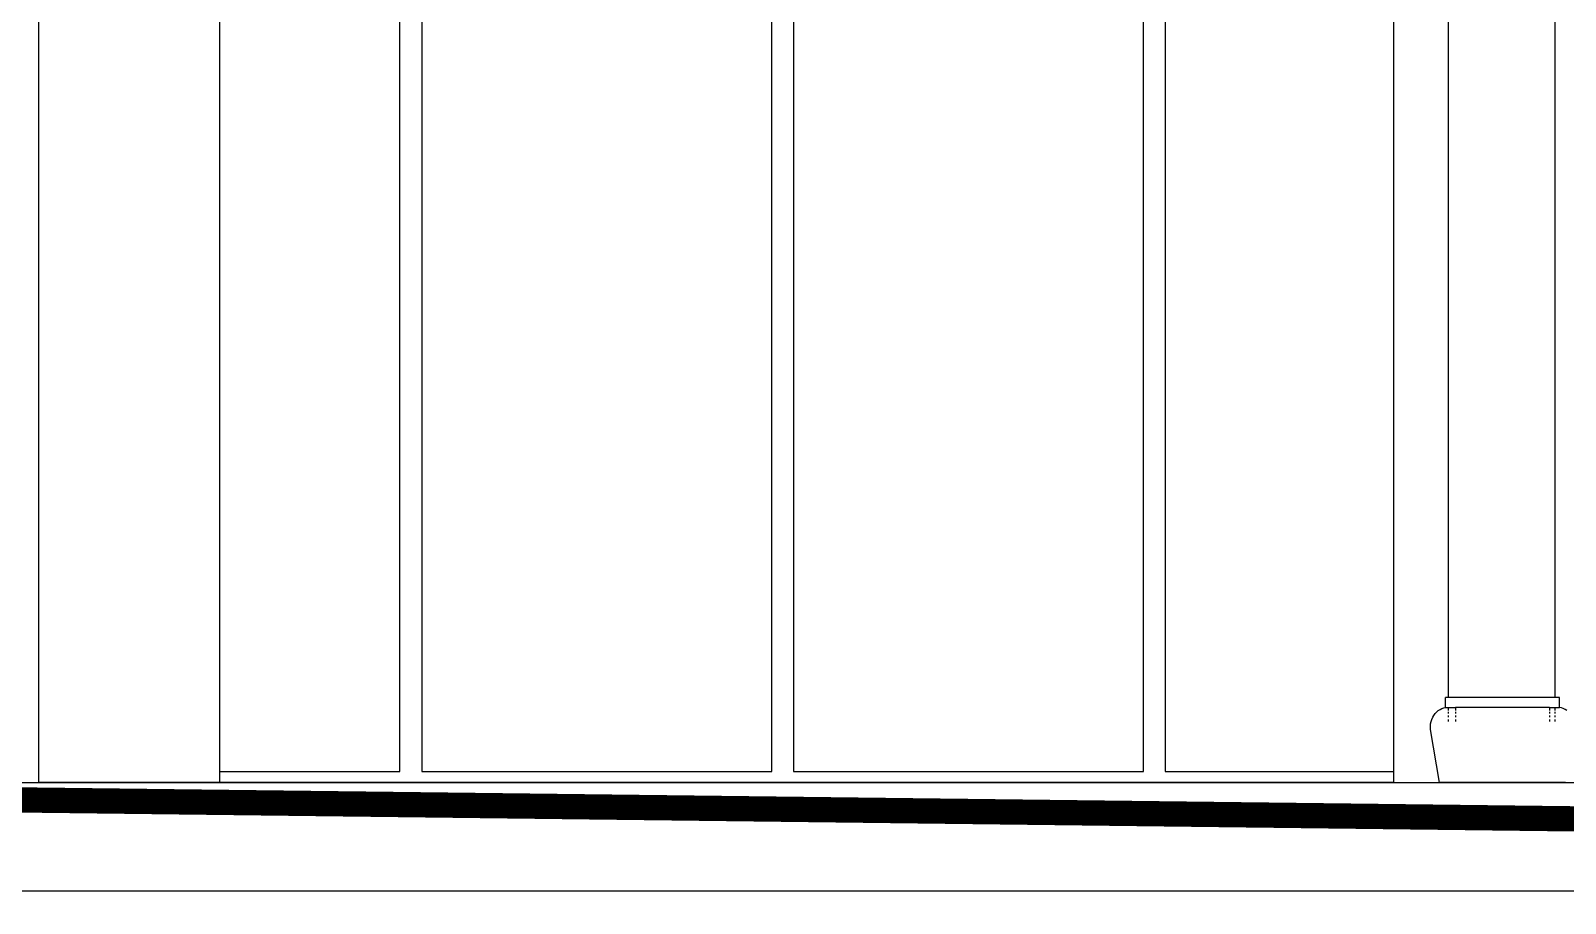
# Model space of a CAD drawing. Extents: x -24961 to 905641, y -154323 to 635957.
# Drawn here: x 406005 to 410254, y -120407 to -117990 of the extents above; entities that cross this region are included whole.
import ezdxf

# ---------------------------------------------------------------- set-up
doc = ezdxf.new("R2010")
doc.units = 0
doc.header["$LTSCALE"] = 1000
doc.header["$MEASUREMENT"] = 0
for name, color, linetype in [('DOTE', 1, 'Continuous'), ('WALL', 9, 'Continuous'), ('窗', 154, 'Continuous')]:
    doc.layers.add(name, color=color, linetype=linetype)

msp = doc.modelspace()

# ---------------------------------------------------------------- linework, layer by layer
for p, q in [((406028.2, -120071.9), (406028.2, -117060.8)), ((409930.3, -119837), (409930.3, -117058.2)), ((410226.2, -119837), (410226.2, -117059.8)), ((409930.3, -119837), (409922.5, -119837)), ((409922.5, -119864.6), (409922.5, -119837)), ((410226.2, -119837), (409930.3, -119837)), ((410237.8, -119837), (410226.2, -119837)), ((410237.8, -119864.6), (410237.8, -119837)), ((409884.4, -119897.5), (409887, -119891.7)), ((409887, -119891.7), (409890.2, -119886.3)), ((409890.2, -119886.3), (409893.9, -119881.3)), ((409893.9, -119881.3), (409897.9, -119876.9)), ((409897.9, -119876.9), (409902.3, -119873.1)), ((409902.3, -119873.1), (409907.1, -119869.9)), ((409907.1, -119869.9), (409912.1, -119867.5)), ((409912.1, -119867.5), (409917.2, -119865.7)), ((409917.2, -119865.7), (409922.5, -119864.6)), ((409922.5, -119864.6), (409930.3, -119864.6)), ((409930.3, -119873.1), (409930.3, -119864.6)), ((409930.3, -119864.6), (409950.3, -119864.6)), ((409930.3, -119881.3), (409930.3, -119876.9)), ((409930.3, -119891.7), (409930.3, -119886.3)), ((409950.3, -119864.6), (409950.3, -119873.1)), ((410210, -119864.6), (409950.3, -119864.6)), ((409950.3, -119876.9), (409950.3, -119881.3)), ((409950.3, -119886.3), (409950.3, -119891.7)), ((410210, -119864.6), (410210, -119873.1)), ((410210, -119864.6), (410226.2, -119864.6)), ((410210, -119876.9), (410210, -119881.3)), ((410210, -119886.3), (410210, -119891.7)), ((410226.2, -119873.1), (410226.2, -119864.6)), ((410226.2, -119864.6), (410237.8, -119864.6)), ((410226.2, -119881.3), (410226.2, -119876.9)), ((410226.2, -119891.7), (410226.2, -119886.3)), ((410243.1, -119865.7), (410237.8, -119864.6)), ((410248.3, -119867.5), (410243.1, -119865.7)), ((410253.3, -119869.9), (410248.3, -119867.5)), ((410258, -119873.1), (410253.3, -119869.9)), ((409880.6, -119910.1), (409882.2, -119903.7)), ((409881.1, -119925.3), (409880.6, -119910.1)), ((409905.9, -120071.9), (409881.1, -119925.3)), ((409882.2, -119903.7), (409884.4, -119897.5)), ((409930.3, -119903.7), (409930.3, -119897.5)), ((409950.3, -119897.5), (409950.3, -119903.7)), ((410210, -119897.5), (410210, -119903.7)), ((410226.2, -119903.7), (410226.2, -119897.5)), ((405628.2, -120071.9), (406028.2, -120071.9)), ((406528.2, -120071.9), (406028.2, -120071.9)), ((409778.2, -120071.9), (406528.2, -120071.9)), ((409778.2, -120071.9), (409905.9, -120071.9)), ((410254.5, -120071.9), (409905.9, -120071.9))]:
    msp.add_line(p, q)
at = {"layer": 'DOTE'}
for p, q in [((393685.1, -120071.9), (443041.3, -120071.9)), ((393685.1, -120371.9), (443041.3, -120371.9))]:
    msp.add_line(p, q, dxfattribs=at)
at = {"layer": 'WALL', "linetype": 'Continuous', "const_width": 70}
msp.add_lwpolyline([(393685.1, -119971.9), (401984.5, -120071.9), (410190.5, -120171.9), (414326.5, -120221.9), (422887, -120271.9), (427119, -120371.9), (443041.3, -120371.9)], dxfattribs=at)
at = {"layer": '窗'}
for p, q in [((406528.2, -117051.9), (406528.2, -120041.9)), ((407027.6, -120041.9), (407027.6, -117051.9)), ((407087.8, -117051.9), (407087.8, -120041.9)), ((408056.7, -120041.9), (408056.7, -117051.9)), ((408116.9, -117051.9), (408116.9, -120041.9)), ((409085.7, -120041.9), (409085.7, -117051.9)), ((409146, -117051.9), (409146, -120041.9)), ((409778.2, -117051.9), (409778.2, -120041.9)), ((406528.2, -120041.9), (407027.6, -120041.9)), ((406528.2, -120041.9), (406528.2, -120071.9)), ((407087.8, -120041.9), (408056.7, -120041.9)), ((408116.9, -120041.9), (409085.7, -120041.9)), ((409146, -120041.9), (409778.2, -120041.9)), ((409778.2, -120041.9), (409778.2, -120071.9)), ((406528.2, -120071.9), (409778.2, -120071.9))]:
    msp.add_line(p, q, dxfattribs=at)

doc.saveas('drawing.dxf')
